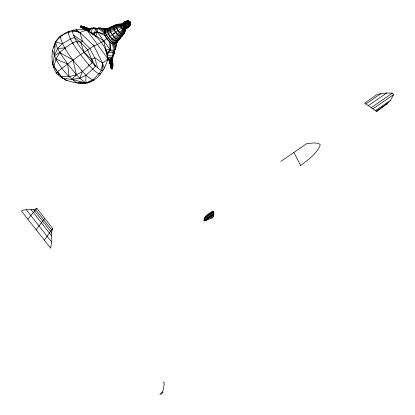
<?xml version="1.0" encoding="UTF-8"?>
<svg xmlns="http://www.w3.org/2000/svg" width="415" height="415" viewBox="0 0 415 415"><rect width="100%" height="100%" fill="white"/><g stroke="black" fill="none" stroke-linecap="round" stroke-linejoin="round"><path stroke-width="0.62" d="M52.689 50.547C56.601 63.521 65.959 75.182 76.946 82.995L85.858 82.933L85.915 75.255C75.919 63.645 64.294 51.828 60.201 36.655C67.194 30.025 77.548 28.796 86.766 30.02L103.76 40.888L107.978 58.852C104.938 69.129 98.599 79.934 87.596 82.927C76.308 83.918 64.237 81.693 56.243 73.061C49.535 61.347 50.48 44.374 61.233 35.405M111.656 68.48L111.614 69.03L112.522 68.631L112.839 65.508L112.325 57.685C112.678 61.368 113.477 65.342 112.325 68.916L111.614 69.03L110.841 67.572L109.617 59.303M111.583 58.333L112.283 58.224L111.562 58.614L112.185 63.988L112.102 66.867M114.493 50.184C114.416 55.112 112.548 59.49 107.034 60.507L111.36 58.546L111.573 58.022M89.178 30.414L82.943 27.608L80.697 25.974L81.278 26.15L85.594 28.827L85.583 29.574L82.616 28.262L80.375 26.622L80.697 25.974L82.621 26.332L90.278 29.19L81.112 25.979M51.6 242.054L51.564 232.54L52.586 228.463L36.873 208.335C32.308 211.302 26.28 208.242 21.43 211.012L50.651 248.222L51.6 242.054L26.259 209.725M107.335 59.942L107.978 58.852C107.029 48.571 100.378 39.093 91.985 33.413L92.737 34.44M109.991 41.775L110.665 42.693L110.323 49.836L107.008 52.83L107.506 55.558L112.59 55.984L113.477 55.626C112.823 51.133 117.191 48.057 116.278 43.393C119.458 38.268 125.221 34.632 126.108 28.147M86.128 27.489L86.585 27.732L86.533 28.511L89.049 29.558L89.707 29.024M112.003 62.707L112.73 62.307L112.771 61.742M112.885 63.874L112.781 63.35L112.019 63.163L111.884 67.868L112.564 68.086L112.325 68.916L111.163 65.944L110.38 58.629M109.773 60.403L109.726 60.953L110.442 60.839L110.489 60.289L111.163 65.944L110.447 66.058L111.101 58.007M111.215 67.853L111.168 68.402L111.879 68.288L111.92 67.738M111.287 66.898L111.837 59.978L111.562 58.614M111.204 65.388L112.024 67.998L111.983 68.553L111.272 68.662L111.339 67.78L112.366 68.366M111.433 66.618L111.884 60.932L111.588 58.282L111.77 59.189M111.599 66.908L111.552 67.463L110.841 67.572L109.991 63.469M111.583 68.039L112.029 62.421L112.73 62.307M111.723 67.681L112.06 63.371L112.781 63.35M112.185 63.988L111.858 68.195L112.564 68.086M112.564 59.532L112.522 60.071L111.796 60.507M110.774 63.054L110.732 63.604L110.017 63.718L110.437 58.531M110.841 67.572L110.914 66.691M103.096 28.35L104.741 28.822L107.454 28.817L105.732 28.972L98.853 27.841L98.308 28.334L95.829 36.11L86.766 30.02L79.882 32.469C70.643 29.2 60.839 34.642 55.382 42.04L54.23 55.885L52.902 64.688C56.404 70.508 60.196 76.734 66.13 80.365L67.085 80.334M115.022 49.401L114.063 54.163L112.683 57.343L110.416 58.925L107.988 58.738M116.153 46.205L116.257 45.162M213.149 216.397L213.829 213.855L213.829 211.982L213.466 211.142L212.402 211.194C209.451 213.362 205.638 215.193 204.159 218.767L203.998 220.593L204.465 220.853L205.534 220.593L211.977 218.02L213.741 216.298L210.519 218.409M113.305 55.797L113.575 54.329M53.986 47.637L55.382 42.04L62.38 43.617L70.379 39.057L74.327 37.516L80.666 42.252L87.679 49.821L91.731 59.506L95.455 66.063L101.255 70.607L102.884 70.649L102.541 63.189L93.961 45.894L79.882 32.469L75.94 29.714L77.045 30.212M86.382 28.433L86.585 27.732M113.866 53.333L114.156 52.337M116.465 44.12L117.092 42.008L118.254 40.125M107.506 55.558L108.507 52.207L110.323 49.836L109.347 41.531L107.532 39.046M162.535 391.983L163.054 392.154L161.165 394.25L159.848 394.089L162.535 391.983L163.463 388.871L164.138 384.326L164.029 382.573L163.126 382.039M124.713 31.758L126.061 28.044C123.696 28.526 121.678 24.682 123.53 22.872L125.138 21.539L127.81 20.771L129.594 21.523L129.324 21.741M126.036 28.038L124.018 33.667C119.857 35.083 114.167 27.727 117.253 24.361L123.634 24.075C116.496 22.784 111.08 27.81 104.788 29.698L101.405 28.147M56.58 73.004L56.243 73.061L57.446 71.748L62.115 68.107L80.531 54.614L93.961 45.894L97.411 44.483L103.76 40.888L130.289 21.865L130.709 24.277L128.588 27.172C126.451 26.736 124.982 24.329 124.552 22.301L125.138 21.539L128.152 20.75L130.289 21.865L130.554 24.558L129.319 24.386L128.619 22.97L127.498 21.876C125.657 22.571 123.452 23.354 122.85 25.45L116.413 27.556L104.3 33.999L97.167 31.903L93.131 33.952L90.916 32.998L92.41 28.49L93.11 27.872L97.924 28.671M89.464 32.022L90.532 28.837L91.274 28.184L93.11 27.872L97.686 28.671L94.828 27.935M88.457 31.41L89.002 29.797L91.274 28.184L91.881 28.21M109.036 28.075C99.974 28.578 105.498 38.17 109.347 41.531C116.091 35.737 122.441 29.418 128.972 23.614L130.429 22.664L130.663 23.816L129.044 26.928L127.255 28.002L125.506 28.173C123.717 34.777 118.052 38.735 114.27 43.985L115.515 48.799M61.794 76.547L61.233 77.185L63.085 78.264L71.821 79.4L79.737 78.279L82.352 71.598L92.291 62.727L91.731 59.506C82.99 52.051 75.457 42.475 72.205 31.317L73.019 30.243L79.882 32.469L82.512 41.194L89.847 48.456L94.599 57.561L97.696 67.821M114.094 51.066L113.591 52.306L112.833 52.601L108.507 52.207L107.008 52.83L109.384 50.812L113.497 51.201L114.374 50.526M62.38 43.617L57.592 48.591L54.23 55.885C62.094 51.678 67.728 44.213 76.464 41.339L80.666 42.252L82.512 41.194L73.507 35.125L74.269 36.152M113.824 53.81L114.322 52.767L114.312 50.459M114.395 51.849L114.836 49.836M80.526 26.923L80.847 26.275L81.625 26.591L81.656 27.349L80.526 26.923L85.521 29.558M80.723 27.068L81.044 26.415M82.305 26.975L86.533 28.511L82.305 26.975L82.621 26.332L82.533 27.094L81.719 26.902L81.693 26.15L81.278 26.15L81.309 26.902M85.267 29.481L85.594 28.827L89.235 30.378M87.28 28.77L87.596 28.127L88.198 28.308M85.594 28.827L85.008 28.651L84.686 29.309L87.269 30.43L87.596 29.776M390.505 100.331L393.57 94.667L392.445 93.1L386.692 93.038L377.536 94.21L364.624 103.081L376.794 111.557L387.46 103.428L390.505 100.331L375.461 110.629M107.428 55.698L105.581 49.385L114.348 50.225L115.048 49.95L113.139 43.871C117.196 38.647 122.871 34.627 125.211 28.132L127.255 28.002L129.267 26.529M124.412 22.56L123.935 22.592L122.845 24.506C115.946 24.029 110.535 28.49 104.367 30.44L100.207 27.888M120.749 37.698L120.075 38.854L117.17 40.935L115.183 43.912L115.718 47.699M117.71 40.945L116.278 43.393C113.933 44.862 111.028 43.326 109.347 41.531M55.382 42.04L57.592 48.591L59.822 52.596L55.937 59.091L53.691 67.131L54.256 66.939M106.427 37.542L104.974 35.56L97.167 31.903L93.131 33.952L94.392 32.993L95.637 29.154L96.228 28.619L98.853 27.841L104.051 31.447C110.302 29.242 115.785 24.791 122.767 24.77L123.369 23.323L124.552 22.301L127.4 21.3L129.148 22.607L129.859 24.693L128.048 27.125L126.736 27.961L125.346 26.923L123.878 24.9L123.369 23.323L123.935 22.592M44.374 240.223L52.586 228.463M123.504 24.111L122.767 25.118C115.79 25.797 110.276 30.228 104.015 32.749L98.308 28.334C95.123 30.352 90.532 26.684 88.172 30.741M110.665 42.693L120.475 33.138L124.557 27.795C126.71 27.774 128.09 25.912 129.319 24.386L127.498 21.876L127.81 20.771L129.812 22.161L130.554 24.558L128.588 27.172M36.11 229.703L44.747 218.425M69.092 31.348L68.195 32.495C70.021 40.981 75.852 47.58 80.531 54.614C86.081 61.56 91.181 69.108 98.863 73.906L100.601 73.917M121.543 36.727L124.526 32.795L124.516 32.266M27.805 219.125L36.873 208.335M104.974 35.56L116.848 28.552L123.037 25.87L125.076 23.935L129.584 21.497L129.21 21.808M88.073 31.037L89.754 29.138L90.366 29.159M94.34 64.558L95.455 66.063L92.701 69.17L85.915 75.255L79.737 78.279L76.412 74.83L67.676 63.952L59.822 52.596L73.03 60.009L76.412 74.83L71.821 79.4L85.858 82.933L92.514 80.126L94.402 80.069M56.253 40.852L60.201 36.655M78.492 82.922L87.596 82.927L92.514 80.126L98.863 73.906L101.255 70.607L102.541 63.189L107.978 58.852L86.766 30.02M86.979 28.677L87.596 28.127M124.822 22.213L125.631 21.513M130.222 22.877L130.44 22.685L130.056 22.975L130.497 23.354L130.17 22.908M123.188 24.111L122.949 24.303C117.725 24.215 112.496 25.626 108.232 28.697C105.986 33.48 112.74 42.61 118.104 40.499M128.966 21.896L127.514 20.973L124.713 21.829M128.619 22.97L128.256 23.219L127.498 21.876M129.812 23.064L130.232 24.729L129.563 25.896C127.716 25.512 126.451 23.432 126.072 21.673L127.006 20.994M54.5 66.535L53.691 67.131L52.02 61.534M56.243 73.061L57.669 72.018M92.099 59.236L91.731 59.506L94.599 57.561L102.541 63.189L104.321 68.164M300.626 165.429C308.215 159.791 316.697 153.934 320.328 144.809L318.518 143.403L313.823 142.916L309.248 143.445L307.188 143.3L280.851 161.388M128.308 23.188L127.192 24.003M365.895 103.968L380.856 93.691M205.404 216.672L213.466 211.142M204.605 217.74L213.637 211.541M368.307 105.649L386.692 93.038M204.159 218.767L213.829 212.132M204.232 219.722L213.829 213.144M203.998 220.593L213.829 213.855M204.465 220.853L213.73 214.503M205.534 220.593L213.554 215.095M371.202 107.661L392.445 93.1M372.883 108.834L393.57 94.667M376.187 111.137L387.46 103.428M108.113 28.583L107.034 28.682C103.646 30.85 106.411 35.923 108.393 37.677M112.439 34.715C110.691 33.143 108.175 28.625 111.189 26.664L112.143 26.586M122.425 29.086L123.571 30.072L124.567 30.337L125.377 30.124L125.693 29.226M115.915 32.157L112.283 34.808C113.907 36.971 116.096 39.752 119.167 39.28L123.333 33.978L125.75 28.163L127.696 27.769M123.571 26.705L124.557 27.795M123.255 24.179L121.014 24.117L120.48 24.718L120.49 26.171L121.668 28.049M123.131 25.995L122.85 25.45M120.915 27.006L120.49 26.171M57.446 71.748L57.695 71.629L61.498 76.697L69.108 76.692L76.412 74.83L82.352 71.598L81.589 70.571M116.947 42.247C113.43 44.187 110.022 40.385 108.216 37.781M61.233 77.185L61.762 76.946M54.199 66.416L53.883 66.55L56.933 70.612M125.994 27.54L124.858 27.997L121.206 33.605L111.817 43.404L114.348 50.225C111.915 52.093 113.435 55.46 111.749 57.721L108.149 57.431M126.974 27.706L127.908 27.38M95.243 28.474L97.956 28.448M110.058 63.168L109.913 61.192M57.592 48.591L64.709 47.886L65.477 48.923M90.916 32.998L94.392 32.993L95.969 32.536L97.141 28.889L98.163 28.402M80.79 26.627L80.375 26.622L89.049 29.558M82.279 27.805L81.786 27.66L86.019 29.89M88.81 30.108L82.616 28.262L82.943 27.608L83.524 27.784M82.071 27.39L89.391 29.662M129.594 21.523L128.603 20.968M87.093 28.635L81.667 26.871L81.345 27.525L84.919 29.408M118.861 24.485L118.332 24.277L114.794 25.159C111.22 29.003 117.772 37.464 122.539 35.794L123.115 34.186M87.269 30.43L88.328 30.86M83.498 28.526L85.583 29.574L85.35 29.32M82.129 27.001L87.031 29.579M87.498 29.823L88.898 30.56M90.081 32.105L95.829 36.11M85.915 75.255L92.514 80.126M79.737 78.279L85.858 82.933M57.996 74.078L58.935 74.799M93.012 45.043L93.961 45.894M121.595 28.09L123.105 29.766M128.256 23.219L129.319 24.386M80.666 42.252L83.96 52.243L92.291 62.727L95.455 66.063M33.703 209.7L51.564 232.54M31.021 209.559L51.688 235.974M35.405 209.243L51.901 230.351M56.715 60.128L55.937 59.091L67.676 63.952L69.108 76.692L68.335 75.66M65.404 79.395L66.13 80.365M59.822 52.596L60.574 53.608M75.66 73.823L76.412 74.83M76.464 41.339L77.553 42.812M90.854 60.782L92.291 62.727M72.62 43.098L73.382 44.125M88.592 64.641L89.35 65.663M97.167 31.903L110.323 49.836M110.603 32.194L111.822 33.869M113.056 35.56L114.281 37.231M108.419 33.729L109.664 35.431M110.924 37.158L112.169 38.86M106.339 34.87L107.703 36.727M109.083 38.616L110.442 40.478M120.77 26.814L122.565 29.278M116.848 28.552L119.639 32.386M114.317 29.963L115.578 31.696M116.252 32.619L117.512 34.346M129.319 23.951L129.859 24.693M127.773 22.452L128.847 23.93M126.534 23.09L127.851 24.916M125.076 23.935L126.606 26.041M123.878 24.9L125.346 26.923M123.037 25.87L124.204 27.478M128.152 20.75L128.723 21.539M293.877 152.44L300.704 165.575M105.581 49.385L106.987 53.831M110.343 59.724L112.003 67.759M109.783 61.493L110.214 63.562L110.084 62.867M110.898 66.872L111.272 68.662M109.866 62.292L111.101 68.226M84.307 26.856L84.141 27.577L84.307 26.856M112.839 65.508L112.169 65.793L112.839 65.508M112.719 67.033L112.071 67.406L112.719 67.033"/></g></svg>
